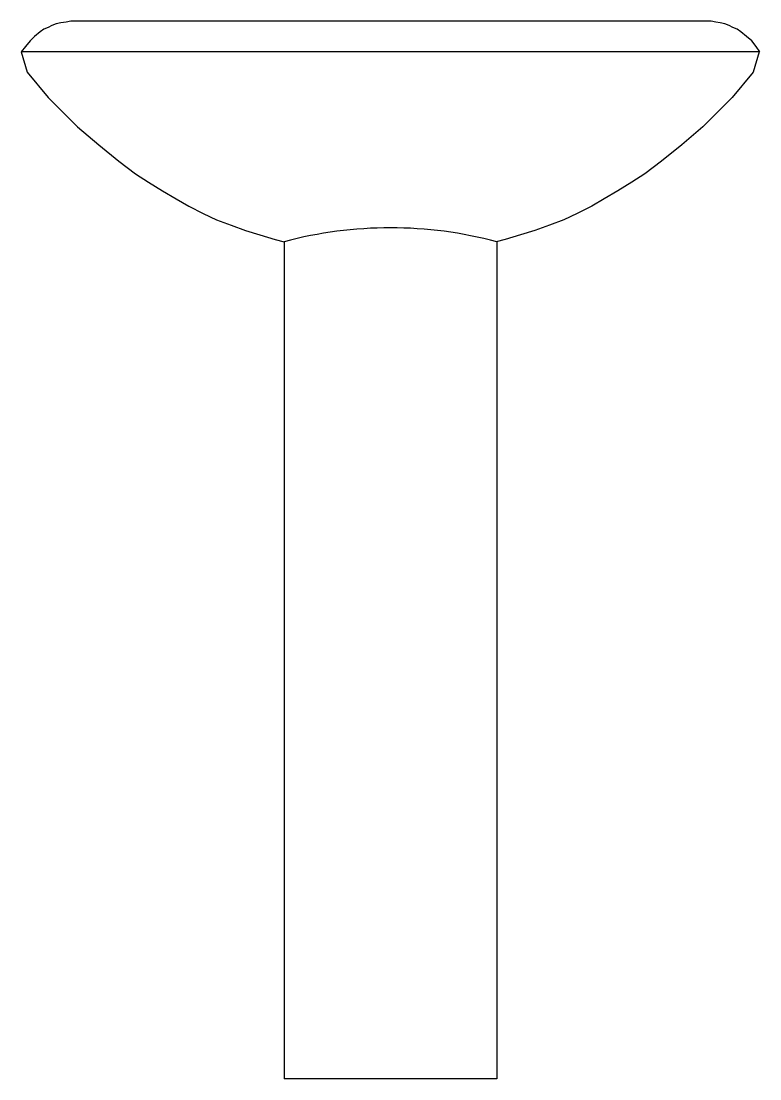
# Model space of a CAD drawing. Extents: x -845.429 to -844.839, y 502.263 to 503.108.
import ezdxf

# ---------------------------------------------------------------- set-up
doc = ezdxf.new("R2010")
doc.units = 0
doc.header["$LTSCALE"] = 50
doc.header["$MEASUREMENT"] = 0
doc.layers.add('A-PECAS', color=2, linetype='CONTINUOUS')

msp = doc.modelspace()

# ---------------------------------------------------------------- linework, layer by layer
at = {"layer": 'A-PECAS', "color": 1}
msp.add_line((-844.83862, 503.08308), (-845.4286, 503.08308), dxfattribs=at)
at = {"layer": 'A-PECAS'}
for p, q in [((-845.21861, 502.93144), (-845.21861, 502.26308)), ((-845.04861, 502.93156), (-845.04861, 502.26308)), ((-845.04861, 502.26308), (-845.21861, 502.26308))]:
    msp.add_line(p, q, dxfattribs=at)
for points in [[(-845.38543, 503.10754), (-845.38543, 503.10754), (-845.38902, 503.10754), (-845.39262, 503.10682), (-845.39694, 503.1061), (-845.40054, 503.10538), (-845.40413, 503.10394), (-845.40701, 503.1025), (-845.41061, 503.10106), (-845.41349, 503.09891), (-845.41349, 503.09891), (-845.4178, 503.09531), (-845.4214, 503.09171), (-845.425, 503.08739), (-845.4286, 503.08308)], [(-844.83862, 503.08308), (-844.83862, 503.08308), (-844.8415, 503.08739), (-844.8451, 503.09171), (-844.84941, 503.09531), (-844.85373, 503.09891), (-844.85373, 503.09891), (-844.85661, 503.10106), (-844.86021, 503.1025), (-844.86308, 503.10394), (-844.86668, 503.10538), (-844.87028, 503.1061), (-844.87388, 503.10682), (-844.87747, 503.10754), (-844.88179, 503.10754), (-844.88179, 503.10754), (-844.88323, 503.10754), (-844.88755, 503.10754), (-844.89474, 503.10754), (-844.90409, 503.10754), (-844.91561, 503.10754), (-844.92928, 503.10754), (-844.94439, 503.10754), (-844.96165, 503.10754), (-844.98036, 503.10754), (-844.99979, 503.10754), (-845.02065, 503.10754), (-845.04223, 503.10754), (-845.06454, 503.10754), (-845.08756, 503.10754), (-845.11059, 503.10754), (-845.13361, 503.10754), (-845.13361, 503.10754), (-845.15663, 503.10754), (-845.17966, 503.10754), (-845.20268, 503.10754), (-845.22498, 503.10754), (-845.24657, 503.10754), (-845.26743, 503.10754), (-845.28686, 503.10754), (-845.30556, 503.10754), (-845.32283, 503.10754), (-845.33794, 503.10754), (-845.35161, 503.10754), (-845.36312, 503.10754), (-845.37248, 503.10754), (-845.37967, 503.10754), (-845.38399, 503.10754), (-845.38543, 503.10754)], [(-845.4286, 503.08308), (-845.42386, 503.06681), (-845.40704, 503.04665), (-845.38349, 503.02312), (-845.36668, 503.00884), (-845.35066, 502.99581), (-845.33727, 502.98565), (-845.33727, 502.98565), (-845.32691, 502.97896), (-845.31564, 502.97207), (-845.30485, 502.96559), (-845.29477, 502.95984), (-845.28326, 502.95408), (-845.27247, 502.94904), (-845.26096, 502.94473), (-845.24945, 502.94041), (-845.23793, 502.93681), (-845.2257, 502.93322), (-845.21861, 502.93144)], [(-844.83911, 503.08308), (-844.84385, 503.06681), (-844.86067, 503.04665), (-844.88421, 503.02312), (-844.90103, 503.00884), (-844.91704, 502.99581), (-844.93044, 502.98565), (-844.93044, 502.98565), (-844.94079, 502.97896), (-844.95207, 502.97207), (-844.96286, 502.96559), (-844.97293, 502.95984), (-844.98444, 502.95408), (-844.99524, 502.94904), (-845.00675, 502.94473), (-845.01826, 502.94041), (-845.02977, 502.93681), (-845.042, 502.93322), (-845.0491, 502.93144)]]:
    msp.add_lwpolyline(points, dxfattribs=at)
at = {"layer": 'A-PECAS', "color": 1}
msp.add_arc((-845.13373, 502.61236), 0.33018, 75.0601, 104.8961, dxfattribs=at)

doc.saveas('drawing.dxf')
